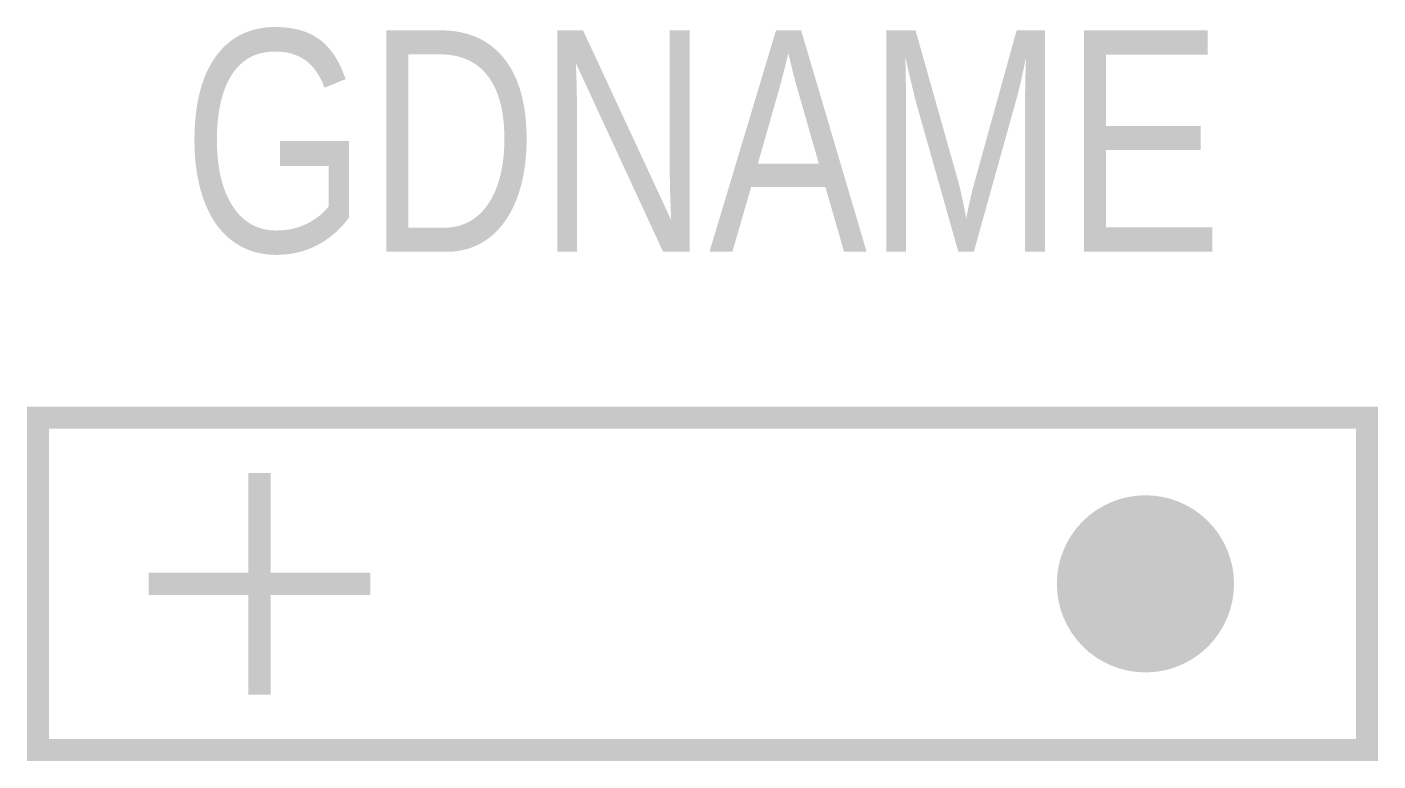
# Model space of a CAD drawing. Header units: millimetres. Extents: x -6.1 to 6.1, y -1.6 to 5.
import ezdxf
from ezdxf.enums import TextEntityAlignment as Align

# ---------------------------------------------------------------- set-up
doc = ezdxf.new("R2010")
doc.units = ezdxf.units.MM
doc.header["$MEASUREMENT"] = 0

msp = doc.modelspace()

# ---------------------------------------------------------------- linework, layer by layer
at = {"const_width": 0.2}
msp.add_lwpolyline([(-6, 1.5), (6, 1.5), (6, -1.5), (-6, -1.5)], close=True, dxfattribs=at)
for points in [[(-4, 1), (-4, -1)], [(-5, 0), (-3, 0)]]:
    msp.add_lwpolyline(points, dxfattribs=at)
at = {"const_width": 0.8}
msp.add_lwpolyline([(3.6, 0, 1), (4.4, 0, 1)], format="xyb", close=True, dxfattribs=at)

# ---------------------------------------------------------------- texts
at = {"width": 0.8}
msp.add_attdef('GDNAME', text='', height=2, dxfattribs=at).set_placement((0, 4), align=Align.MIDDLE)

doc.saveas('drawing.dxf')
